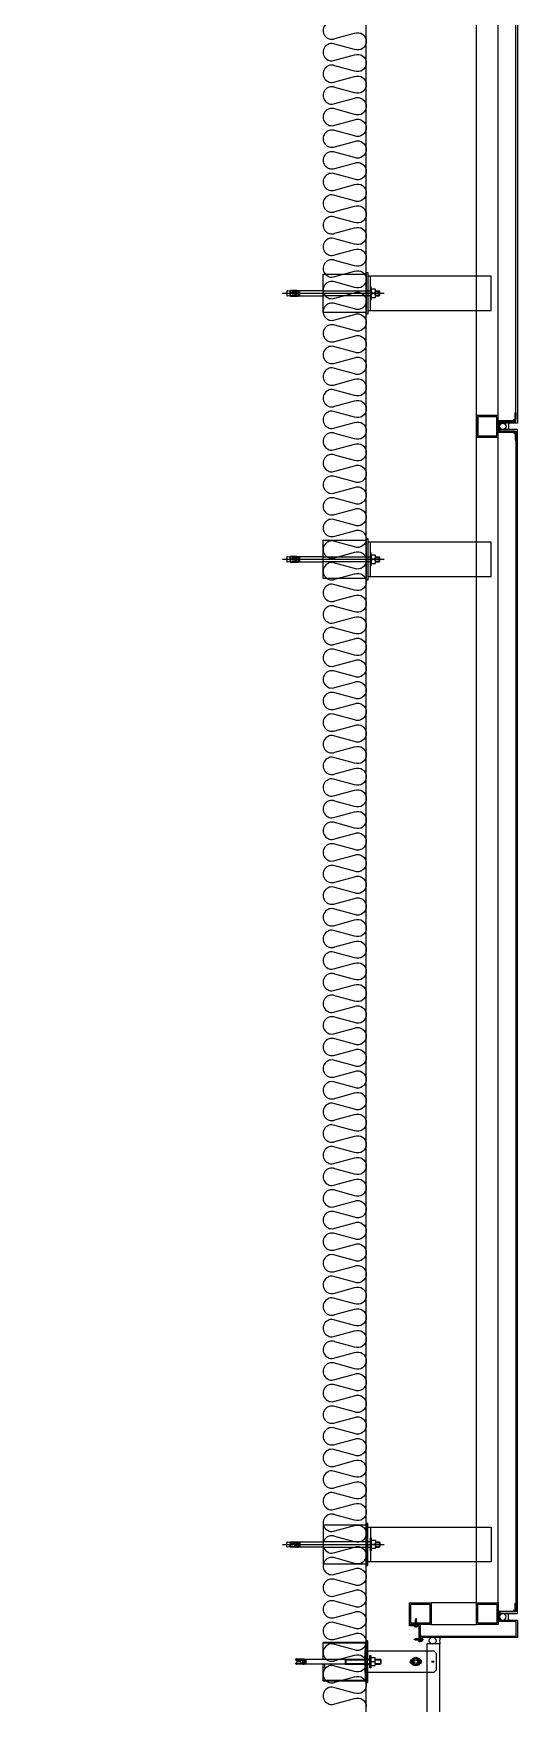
# Model space of a CAD drawing. Header units: millimetres. Extents: x 19868 to 801382, y -4805 to 85279.
# Drawn here: x 369118 to 370238, y 35376 to 39237 of the extents above; entities that cross this region are included whole.
import ezdxf

# ---------------------------------------------------------------- set-up
doc = ezdxf.new("R2010")
doc.units = ezdxf.units.MM
doc.header["$LTSCALE"] = 250
doc.linetypes.add('CENTER', pattern=[50.8, 31.75, -6.35, 6.35, -6.35])
doc.linetypes.add('HIDDEN2', pattern=[4.7625, 3.175, -1.5875])
for name, color, linetype in [('0-Sheet', 7, 'Continuous'), ('4-Pipe', 4, 'Continuous'), ('A-ETC-8', 8, 'Continuous'), ('A-FIN', 6, 'Continuous'), ('A-FIN(EX)', 6, 'Continuous'), ('ANG', 8, 'Continuous'), ('EXTRUSION', 7, 'Continuous'), ('ISL', 251, 'Continuous'), ('S-TEEL', 4, 'Continuous'), ('SCREW', 1, 'Continuous'), ('SEALANT', 252, 'Continuous')]:
    doc.layers.add(name, color=color, linetype=linetype)

# ---------------------------------------------------------------- blocks, each defined once
blk = doc.blocks.new('A$C632c858f')
at = {"layer": 'A-ETC-8'}
blk.add_arc((-2.8, 0), 24, 341.8248, 18.1752, dxfattribs=at)
blk.add_ellipse((34, 0), major_axis=(7.59, 0), ratio=0.987937, dxfattribs=at)
blk = doc.blocks.new('A$Cae507117')
at = {"layer": 'A-ETC-8'}
for points in [[(-50, 0), (-50, -50), (0, -50), (0, 0)], [(-46.8, -3.2), (-46.8, -46.8), (-3.2, -46.8), (-3.2, -3.2)]]:
    blk.add_lwpolyline(points, close=True, dxfattribs=at)
blk = doc.blocks.new('너트 M12')
for p, q in [((-9, 0), (9, 0)), ((-9.5, -9), (-9.5, -0.5)), ((9, -9.5), (-9, -9.5)), ((0, -8.3), (0, -1.2)), ((9.5, -0.5), (9.5, -9))]:
    blk.add_line(p, q)
for centre, start, end in [((-9, -0.5), 90, 180), ((-9, -9), 180, 270), ((9, -0.5), 0, 90), ((9, -9), 270, 0)]:
    blk.add_arc(centre, 0.5, start, end)
at = {"extrusion": (0, 0, -1)}
for centre, major_axis, ratio, start_param, end_param in [((-4.8, -0.9), (-4.75, 0.31), 0.185359, -0.024388, 3.141593), ((4.8, -0.9), (4.75, 0.31), 0.185108, 3.141593, 6.30754), ((-4.8, -8.6), (4.75, 0.31), 0.187111, 0, 3.166211), ((4.8, -8.6), (-4.75, 0.31), 0.185991, 3.117121, 6.283185)]:
    blk.add_ellipse(centre, major_axis=major_axis, ratio=ratio, start_param=start_param, end_param=end_param, dxfattribs=at)
blk = doc.blocks.new('A$C5ebcaad0')
at = {"layer": 'A-ETC-8'}
for p, q in [((-449, -225), (-214, -225)), ((-439, -220.5), (-439, -229.5)), ((-437, -219), (-437.5, -219)), ((-437.5, -231), (-437, -231)), ((-426, -220.5), (-437, -219)), ((-437, -231), (-426, -229.5)), ((-431.6, -219.7), (-431.6, -221.5)), ((-431.6, -228.5), (-431.6, -230.2)), ((-431.1, -222.3), (-429.3, -223.5)), ((-431.1, -227.7), (-429.3, -226.5)), ((-415.6, -218.7), (-430.6, -218.7)), ((-430.6, -231.2), (-415.6, -231.2)), ((-421.1, -224), (-427.7, -224)), ((-421.1, -226), (-427.7, -226)), ((-426, -220.5), (-412, -220.5)), ((-426, -229.5), (-412, -229.5)), ((-420.6, -223.5), (-420.6, -223)), ((-420.6, -227), (-420.6, -226.5)), ((-416.6, -227), (-416.6, -223)), ((-415.6, -218.7), (-412.6, -218.7)), ((-415.6, -231.2), (-412.6, -231.2)), ((-412.6, -218.7), (-412.6, -231.2)), ((-412, -231), (-412, -219)), ((-409, -219), (-412, -219)), ((-412, -231), (-409, -231)), ((-409, -231), (-409, -219)), ((-355, -219), (-409, -219)), ((-409, -231), (-355, -231)), ((-355, -219), (-245.5, -219)), ((-245.5, -231), (-355, -231)), ((-234.2, -229.5), (-224, -229.5)), ((-234, -219), (-225.5, -219)), ((-234, -220.5), (-224, -220.5)), ((-234, -231), (-225.5, -231)), ((-225.5, -231), (-225.5, -219)), ((-224, -220.5), (-225.5, -219)), ((-224, -229.5), (-225.5, -231)), ((-224, -229.5), (-224, -220.5))]:
    blk.add_line(p, q, dxfattribs=at)
for points in [[(-255, -180.5), (-255, -269.5), (-355, -269.5), (-355, -180.5)], [(33.5, -185), (-251.5, -185), (-251.5, -265), (33.5, -265)], [(-251.5, -265), (-245.5, -265), (-245.5, -185), (-251.5, -185)], [(-245.5, -210), (-245.5, -240), (-243.5, -240), (-243.5, -210)]]:
    blk.add_lwpolyline(points, close=True, dxfattribs=at)
blk.add_lwpolyline([(-251.5, -177.5), (-251.5, -272.5, -0.414214), (-252.5, -273.5), (-255, -273.5), (-255, -176.5), (-252.5, -176.5, -0.414214)], format="xyb", close=True, dxfattribs=at)
for centre, radius, start, end in [((-437.5, -220.5), 1.5, 90, 180), ((-437.5, -229.5), 1.5, 180, 270), ((-430.6, -219.7), 1, 90, 180), ((-430.6, -221.5), 1, 180, 236.3099), ((-430.6, -228.5), 1, 123.6901, 180), ((-430.6, -230.2), 1, 180, 270), ((-427.7, -221), 3, 236.3099, 270), ((-427.7, -229), 3, 90, 123.6901), ((-421.1, -223.5), 0.5, 270, 0), ((-421.1, -226.5), 0.5, 0, 90), ((-418.6, -223), 2, 90, 180), ((-418.6, -227), 2, 180, 270), ((-418.6, -223), 2, 0, 90), ((-418.6, -227), 2, 270, 0)]:
    blk.add_arc(centre, radius, start, end, dxfattribs=at)
at = {"layer": 'A-ETC-8', "xscale": -1, "rotation": 90}
blk.add_blockref('너트 M12', (-243.5, -225), dxfattribs=at)
blk = doc.blocks.new('A$C141843b3')
at = {"color": 9, "linetype": 'Continuous', "lineweight": 25}
for p, q in [((-140, -5.5, 0), (-240, -5.5)), ((-240, -44), (-240, -5.5)), ((-140, -7.5, 0), (-240, -7.5)), ((-140, -1.5, 0), (-137.5, -1.5, 0)), ((-140, -7.5, 0), (-140, -1.5, 0)), ((-138, -3.5, 0), (-140, -3.5, 0)), ((-138, -3.5, 0), (-138, -43, 0)), ((-136.5, -43, 0), (-136.5, -2.5, 0)), ((-240, -94.5), (-240, -56)), ((-240, -63.2), (-237, -63.2)), ((-237, -56), (-237, -63.2)), ((-136.5, -43, 0), (-142, -43, 0)), ((-142, -57, 0), (-136.5, -57, 0)), ((-138, -96.5, 0), (-138, -57, 0)), ((-136.5, -97.5, 0), (-136.5, -57, 0)), ((-240, -92.5), (-140, -92.5, 0)), ((-240, -94.5), (-140, -94.5, 0)), ((-140, -98.5, 0), (-140, -92.5, 0)), ((-140, -96.5, 0), (-138, -96.5, 0)), ((-137.5, -98.5, 0), (-140, -98.5, 0))]:
    blk.add_line(p, q, dxfattribs=at)
at = {"color": 9, "ltscale": 0.5}
for p, q in [((-142, -43, 0), (-142, -7.5, 0)), ((-131.5, -64.3, 0), (-131.5, -35.8, 0)), ((-131.5, -35.8, 0), (-129.5, -35.8, 0)), ((-129.5, -35.8, 0), (-129.5, -64.3, 0)), ((-188.8, -44, 0), (-131.5, -44, 0)), ((-188.8, -44, 0), (-187.3, -45.5, 0)), ((-188.8, -44, 0), (-188.8, -56, 0)), ((-188.8, -45.5, 0), (-131.5, -45.5, 0)), ((-188.8, -54.5, 0), (-131.5, -54.5, 0)), ((-188.8, -56, 0), (-187.3, -54.5, 0)), ((-188.8, -56, 0), (-131.5, -56, 0)), ((-187.3, -45.5, 0), (-187.3, -54.5, 0)), ((-142, -92.5, 0), (-142, -57, 0)), ((-129.5, -64.3, 0), (-131.5, -64.3, 0)), ((-129.5, -59, 0), (-129.5, -41, 0)), ((-129.5, -44, 0), (-129.5, -44, 0)), ((-129.5, -45.5, 0), (-129.4, -45.5, 0)), ((-129.5, -54.5, 0), (-129.4, -54.5, 0)), ((-129.5, -56, 0), (-129.5, -56, 0)), ((-129, -40.5, 0), (-120.5, -40.5, 0)), ((-120.5, -59.5, 0), (-129, -59.5, 0)), ((-128.3, -50, 0), (-121.2, -50, 0)), ((-120.1, -45.5, 0), (-106, -45.5, 0)), ((-120.1, -54.5, 0), (-106, -54.5, 0)), ((-120, -41, 0), (-120, -59, 0)), ((-120, -44, 0), (-107.5, -44, 0)), ((-120, -56, 0), (-107.5, -56, 0)), ((-107.5, -44, 0), (-107.5, -56, 0)), ((-106, -45.5, 0), (-107.5, -44, 0)), ((-106, -54.5, 0), (-107.5, -56, 0)), ((-106, -45.5, 0), (-106, -54.5, 0))]:
    blk.add_line(p, q, dxfattribs=at)
at = {"color": 9}
for p, q in [((-302.6, -46.2), (-302.6, -44.5)), ((-302.6, -44.7), (-297, -45.5)), ((-302.6, -55), (-302.6, -53.3)), ((-297, -54.5), (-302.5, -55.3)), ((-302.1, -47), (-300.3, -48.2)), ((-302.1, -52.5), (-300.3, -51.3)), ((-301.6, -43.5), (-286.6, -43.5)), ((-286.6, -56), (-301.6, -56)), ((-292.1, -48.8), (-298.7, -48.8)), ((-292.1, -50.8), (-298.7, -50.8)), ((-297, -45.5), (-283, -45.5)), ((-297, -54.5), (-283, -54.5)), ((-291.6, -47.8), (-291.6, -48.3)), ((-291.6, -51.2), (-291.6, -51.8)), ((-289.6, -45.8), (-289.6, -45.8)), ((-289.6, -53.8), (-289.6, -53.8)), ((-287.6, -47.8), (-287.6, -51.8)), ((-286.6, -43.5), (-283.6, -43.5)), ((-286.6, -56), (-283.6, -56)), ((-283.6, -56), (-283.6, -43.5)), ((-283, -44), (-283, -56)), ((-283, -44), (-280, -44)), ((-280, -56), (-283, -56)), ((-280, -44), (-280, -56)), ((-280, -44), (-188.8, -44, 0)), ((-188.8, -56, 0), (-280, -56))]:
    blk.add_line(p, q, dxfattribs=at)
at = {"color": 9, "linetype": 'Continuous', "lineweight": 25}
for centre, start, end in [((-137.5, -2.5, 0), 0, 90), ((-137.5, -97.5, 0), 270, 0)]:
    blk.add_arc(centre, 1, start, end, dxfattribs=at)
at = {"color": 9}
for centre, radius, start, end in [((-301.6, -44.5), 1, 90, 180), ((-301.6, -46.2), 1, 180, 236.3099), ((-301.6, -53.3), 1, 123.6901, 180), ((-301.6, -55), 1, 180, 270), ((-298.7, -45.8), 3, 236.3099, 270), ((-298.7, -53.8), 3, 90, 123.6901), ((-292.1, -48.3), 0.5, 270, 0), ((-292.1, -51.2), 0.5, 0, 90), ((-289.6, -47.8), 2, 90, 180), ((-289.6, -51.8), 2, 180, 270), ((-289.6, -47.8), 2, 0, 90), ((-289.6, -51.8), 2, 270, 0)]:
    blk.add_arc(centre, radius, start, end, dxfattribs=at)
at = {"color": 9, "ltscale": 0.5}
for centre, start, end in [((-129, -41, 0), 90, 180), ((-129, -59, 0), 180, 270), ((-120.5, -41, 0), 0, 90), ((-120.5, -59, 0), 270, 0)]:
    blk.add_arc(centre, 0.5, start, end, dxfattribs=at)
at = {"color": 9, "ltscale": 0.5, "extrusion": (0, 0, -1)}
for centre, major_axis, ratio, start_param, end_param in [((-128.6, -45.2, 0), (0.31, -4.75), 0.187111, 0, 3.166211), ((-128.6, -54.7, 0), (0.31, 4.75), 0.185991, 3.117121, 6.283185), ((-120.9, -45.2, 0), (0.31, 4.75), 0.185359, -0.024388, 3.141593), ((-120.9, -54.7, 0), (0.31, -4.75), 0.185108, 3.141593, 6.30754)]:
    blk.add_ellipse(centre, major_axis=major_axis, ratio=ratio, start_param=start_param, end_param=end_param, dxfattribs=at)
at = {"layer": 'ANG'}
for p, q in [((-29.3, -43.5, 0), (-33, -50, 0)), ((-33, -50, 0), (-29.3, -56.5, 0)), ((-21.7, -43.5, 0), (-29.3, -43.5, 0)), ((-29.3, -56.5, 0), (-21.7, -56.5, 0)), ((-18, -50, 0), (-21.7, -43.5, 0)), ((-21.7, -56.5, 0), (-18, -50, 0))]:
    blk.add_line(p, q, dxfattribs=at)
at = {"layer": 'ANG', "elevation": 0}
blk.add_lwpolyline([(-142.5, -25), (16.5, -25), (21.5, -30), (21.5, -70), (16.5, -75), (-142.5, -75), (-142.5, -25)], dxfattribs=at)
for points in [[(-142.5, -25), (-142.5, -75), (-137.5, -75), (-137.5, -25)], [(-25.5, -50), (-25.5, -50), (-25.5, -50), (-25.5, -50), (-25.5, -50), (-25.5, -50)]]:
    blk.add_lwpolyline(points, close=True, dxfattribs=at)
at = {"layer": 'ANG'}
for centre, radius in [((-25.5, -50, 0), 10), ((-25.5, -50, 0), 7.5), ((-25.5, -50, 0), 4), ((14, -50, 0), 2)]:
    blk.add_circle(centre, radius, dxfattribs=at)
for centre, start, end in [((-34.9, -50, 0), 86.4468, 273.5532), ((-16.1, -50, 0), 266.4468, 93.5532)]:
    blk.add_arc(centre, 4, start, end, dxfattribs=at)
blk = doc.blocks.new('PH-4-16')
at = {"layer": 'SCREW'}
for p, q in [((-1.5, 0), (-1.5, -1)), ((1.5, 0), (1.5, -1.6)), ((0.1, -0.9), (-2, -1.2)), ((-2, -1.2), (-1.5, -1)), ((0.1, -1), (-2, -1.3)), ((-2, -1.3), (-1.5, -1.5)), ((2, -1.8), (-2, -2.4)), ((-2, -2.4), (-1.5, -2.2)), ((-2, -2.5), (-1.5, -2.7)), ((2, -3), (-2, -3.7)), ((-2, -3.6), (-1.5, -3.5)), ((-2, -3.8), (-1.5, -4)), ((2, -4.3), (-2, -4.9)), ((-2, -4.9), (-1.5, -4.7)), ((-2, -5), (-1.5, -5.2)), ((2, -5.5), (-2, -6.2)), ((-2, -6.1), (-1.5, -5.9)), ((-2, -6.2), (-1.5, -6.4)), ((2, -6.7), (-2, -7.4)), ((-2, -7.4), (-1.5, -7.2)), ((-2, -7.5), (-1.5, -7.7)), ((2, -8), (-2, -8.6)), ((-2, -8.6), (-1.5, -8.4)), ((-2, -8.7), (-1.5, -8.9)), ((2, -9.2), (-2, -9.9)), ((-2, -9.9), (-1.5, -9.7)), ((-2, -10), (-1.5, -10.2)), ((2, -10.5), (-2, -11.1)), ((-2, -11.1), (-1.5, -10.9)), ((-2, -11.2), (-1.5, -11.4)), ((2, -1.9), (-2, -2.5)), ((2, -3.1), (-2, -3.8)), ((2, -4.4), (-2, -5)), ((2, -5.6), (-2, -6.3)), ((2, -6.9), (-2, -7.5)), ((2, -8.1), (-2, -8.7)), ((2, -9.3), (-2, -10)), ((2, -10.6), (-2, -11.2)), ((0.1, -0.9), (-1.5, -1)), ((0.1, -1), (-1.5, -1.5)), ((-1.5, -1.5), (-1.5, -2.2)), ((1.5, -1.6), (-1.5, -2.2)), ((1.5, -2.1), (-1.5, -2.7)), ((-1.5, -2.7), (-1.5, -3.5)), ((1.5, -2.8), (-1.5, -3.5)), ((1.5, -3.3), (-1.5, -4)), ((1.5, -4.1), (-1.5, -4.7)), ((1.5, -4.6), (-1.5, -5.2)), ((-1.5, -5.2), (-1.5, -5.9)), ((1.5, -5.3), (-1.5, -5.9)), ((1.5, -5.8), (-1.5, -6.4)), ((-1.5, -6.4), (-1.5, -7.2)), ((1.5, -6.5), (-1.5, -7.2)), ((1.5, -7.1), (-1.5, -7.7)), ((-1.5, -7.7), (-1.5, -8.4)), ((1.5, -7.8), (-1.5, -8.4)), ((1.5, -8.3), (-1.5, -8.9)), ((-1.5, -8.9), (-1.5, -9.7)), ((1.5, -9), (-1.5, -9.7)), ((1.5, -9.5), (-1.5, -10.2)), ((-1.5, -10.2), (-1.5, -10.9)), ((1.5, -10.3), (-1.5, -10.9)), ((1.5, -10.8), (-1.5, -11.4)), ((-1.5, -11.4), (-1.5, -14.5)), ((-1.5, -14.5), (-1.1, -14.5)), ((0, -16), (-1.5, -14.5)), ((-1.1, -12.6), (-1.1, -14.5)), ((-1.1, -14.5), (0, -16)), ((0, -16), (1.5, -14.5)), ((1.5, -14.5), (0.4, -12.2)), ((1.5, -1.6), (2, -1.8)), ((2, -1.9), (1.5, -2.1)), ((1.5, -2.1), (1.5, -2.8)), ((2, -3), (1.5, -2.8)), ((2, -3.1), (1.5, -3.3)), ((1.5, -3.3), (1.5, -4.1)), ((2, -4.3), (1.5, -4.1)), ((2, -4.4), (1.5, -4.6)), ((1.5, -4.6), (1.5, -5.3)), ((2, -5.5), (1.5, -5.3)), ((2, -5.6), (1.5, -5.8)), ((1.5, -5.8), (1.5, -6.5)), ((2, -6.7), (1.5, -6.5)), ((2, -6.9), (1.5, -7.1)), ((1.5, -7.1), (1.5, -7.8)), ((2, -8), (1.5, -7.8)), ((2, -8.1), (1.5, -8.3)), ((1.5, -8.3), (1.5, -9)), ((2, -9.2), (1.5, -9)), ((2, -9.3), (1.5, -9.5)), ((1.5, -9.5), (1.5, -10.3)), ((2, -10.5), (1.5, -10.3)), ((2, -10.6), (1.5, -10.8)), ((1.5, -10.8), (1.5, -14.5))]:
    blk.add_line(p, q, dxfattribs=at)
at = {"layer": 'SCREW', "color": 1, "linetype": 'CENTER'}
blk.add_line((0, 4), (0, -17.7), dxfattribs=at)
at = {"layer": 'SCREW', "linetype": 'HIDDEN2'}
blk.add_line((-1.5, -4), (-1.5, -4.7), dxfattribs=at)
at = {"layer": 'SCREW'}
blk.add_lwpolyline([(3.5, 1), (3.5, 0), (-3.5, 0), (-3.5, 1, -0.336479), (-2.5, 2.2, -0.138717), (2.5, 2.2, -0.336479)], format="xyb", close=True, dxfattribs=at)
blk.add_lwpolyline([(-2.5, 2.2), (-2.3, 2), (-2.1, 1.9), (-1.8, 1.9), (-1.5, 2), (-1.3, 2), (-1, 2.1), (-0.8, 2.1), (-0.7, 2.1), (-0.6, 2.1), (-0.5, 2), (-0.5, 1.8), (-0.5, 1.6), (-0.5, 1.4), (-0.5, 1.2), (-0.5, 1), (-0.5, 0.8), (-0.4, 0.7), (-0.3, 0.6), (-0.1, 0.6), (0, 0.5), (0.1, 0.6), (0.3, 0.6), (0.4, 0.7), (0.5, 0.8), (0.5, 1), (0.5, 1.2), (0.5, 1.4), (0.5, 1.6), (0.5, 1.8), (0.5, 2), (0.6, 2.1), (0.7, 2.1), (0.8, 2.1), (1, 2.1), (1.3, 2), (1.5, 2), (1.8, 1.9), (2.1, 1.9), (2.3, 2), (2.5, 2.2)], dxfattribs=at)
for centre, radius, start, end in [((-1.9, -1.2), 0.0931, 139.8661, 209.9246), ((-1.9, -2.5), 0.0931, 139.8661, 209.9246), ((-1.9, -3.7), 0.0931, 139.8661, 209.9246), ((-1.9, -4.9), 0.0931, 139.8661, 209.9246), ((-1.9, -6.2), 0.0931, 139.8661, 209.9246), ((-1.9, -7.4), 0.0931, 139.8661, 209.9246), ((-1.9, -8.7), 0.0931, 139.8661, 209.9246), ((-1.9, -9.9), 0.0931, 139.8661, 209.9246), ((-1.9, -11.2), 0.0931, 139.8661, 209.9246), ((-0.3, -12.6), 0.815, 27.365, 180), ((0, -0.9), 0.0605, 310.7271, 69.3149), ((1.9, -1.8), 0.0931, 319.8661, 29.9246), ((1.9, -3.1), 0.0931, 319.8661, 29.9246), ((1.9, -4.3), 0.0931, 319.8661, 29.9246), ((1.9, -5.6), 0.0931, 319.8661, 29.9246), ((1.9, -6.8), 0.0931, 319.8661, 29.9246), ((1.9, -8), 0.0931, 319.8661, 29.9246), ((1.9, -9.3), 0.0931, 319.8661, 29.9246), ((1.9, -10.5), 0.0931, 319.8661, 29.9246)]:
    blk.add_arc(centre, radius, start, end, dxfattribs=at)

msp = doc.modelspace()

# ---------------------------------------------------------------- linework, layer by layer
at = {"layer": '0-Sheet'}
msp.add_lwpolyline([(370016.2, 35531.9), (370235.2, 35531.9), (370235.2, 35565.9), (370193.2, 35565.9), (370193.2, 35575.9), (370196.2, 35575.9), (370196.2, 35575.9), (370196.2, 35568.9), (370238.2, 35568.9), (370238.2, 35528.9), (370016.2, 35528.9)], dxfattribs=at)
msp.add_lwpolyline([(370016.2, 35531.9, 0.414214), (370013.2, 35528.9), (370013.2, 35519.9), (370016.2, 35519.9), (370016.2, 35528.9)], format="xyb", dxfattribs=at)
at = {"layer": '4-Pipe'}
msp.add_lwpolyline([(370013.2, 35558.9), (370013.2, 35518.9), (370010.2, 35518.9), (370010.2, 35555.9), (369988.2, 35555.9), (369988.2, 35558.9)], close=True, dxfattribs=at)
at = {"layer": 'A-ETC-8'}
for p, q in [((370143.2, 35608.9, 0), (370143.2, 41128.9)), ((370193.2, 35608.9, 0), (370193.2, 41128.9)), ((370143.2, 35608.9), (370038.2, 35608.9)), ((370038.2, 35558.9), (370143.2, 35558.9))]:
    msp.add_line(p, q, dxfattribs=at)
at = {"layer": 'A-ETC-8', "elevation": 0}
for points in [[(370230.2, 38340.4), (370195.2, 38340.4), (370195.2, 38329.4), (370193.2, 38329.4), (370193.2, 38342.4), (370228.6, 38342.4, -0.226541), (370232.2, 38346.1), (370232.2, 38360.8), (370234.2, 38360.8), (370234.2, 38344.4, 0.414214)], [(370230.2, 38317.4), (370195.2, 38317.4), (370195.2, 38328.4), (370193.2, 38328.4), (370193.2, 38315.4), (370228.6, 38315.4, 0.226541), (370232.2, 38311.8), (370232.2, 38297.1), (370234.2, 38297.1), (370234.2, 38313.4, -0.414214)]]:
    msp.add_lwpolyline(points, format="xyb", close=True, dxfattribs=at)
at = {"layer": 'A-ETC-8'}
msp.add_lwpolyline([(370230.2, 35587.9), (370195.2, 35587.9), (370195.2, 35576.9), (370193.2, 35576.9), (370193.2, 35589.9), (370228.6, 35589.9, -0.226541), (370232.2, 35593.6), (370232.2, 35608.3), (370234.2, 35608.3), (370234.2, 35591.9, 0.414214)], format="xyb", close=True, dxfattribs=at)
at = {"layer": 'A-FIN', "elevation": 0}
msp.add_lwpolyline([(370197.2, 41099.9), (370197.2, 41103.9), (370238.2, 41103.9), (370238.2, 38336.4), (370197.2, 38336.4), (370197.2, 38340.4), (370234.2, 38340.4), (370234.2, 41099.9), (370197.2, 41099.9)], close=True, dxfattribs=at)
at = {"layer": 'A-FIN'}
msp.add_lwpolyline([(370197.2, 35587.9), (370197.2, 35583.9), (370238.2, 35583.9), (370238.2, 38321.4), (370197.2, 38321.4), (370197.2, 38317.4), (370234.2, 38317.4), (370234.2, 35587.9), (370197.2, 35587.9)], close=True, dxfattribs=at)
at = {"layer": 'A-FIN(EX)'}
msp.add_lwpolyline([(370028.2, 35513.9), (370028.2, 35231.9), (370058.2, 35231.9), (370058.2, 35513.9)], close=True, dxfattribs=at)
at = {"layer": 'ISL'}
msp.add_lwpolyline([(369118.2, 34508.9), (369118.2, 33808.9), (369888.2, 33808.9), (369888.2, 44428.9)], dxfattribs=at)
msp.add_lwpolyline([(369815.3, 39262.6, 1.449198), (369815.3, 39225.2), (369861.1, 39237.6, -0.524856), (369888.2, 39218.9, -0.524856), (369861.1, 39200.2), (369815.3, 39212.6, 1.449198), (369815.3, 39175.2), (369861.1, 39187.6, -0.524856), (369888.2, 39168.9, -0.524856), (369861.1, 39150.2), (369815.3, 39162.6, 1.449198), (369815.3, 39125.2), (369861.1, 39137.6, -0.524856), (369888.2, 39118.9, -0.524856), (369861.1, 39100.2), (369815.3, 39112.6, 1.449198), (369815.3, 39075.2), (369861.1, 39087.6, -0.524856), (369888.2, 39068.9, -0.524856), (369861.1, 39050.2), (369815.3, 39062.6, 1.449198), (369815.3, 39025.2), (369861.1, 39037.6, -0.524856), (369888.2, 39018.9, -0.524856), (369861.1, 39000.2), (369815.3, 39012.6, 1.449198), (369815.3, 38975.2), (369861.1, 38987.6, -0.524856), (369888.2, 38968.9, -0.524856), (369861.1, 38950.2), (369815.3, 38962.6, 1.449198), (369815.3, 38925.2), (369861.1, 38937.6, -0.524856), (369888.2, 38918.9, -0.524856), (369861.1, 38900.2), (369815.3, 38912.6, 1.449198), (369815.3, 38875.2), (369861.1, 38887.6, -0.524856), (369888.2, 38868.9, -0.524856), (369861.1, 38850.2), (369815.3, 38862.6, 1.449198), (369815.3, 38825.2), (369861.1, 38837.6, -0.524856), (369888.2, 38818.9, -0.524856), (369861.1, 38800.2), (369815.3, 38812.6, 1.449198), (369815.3, 38775.2), (369861.1, 38787.6, -0.524856), (369888.2, 38768.9, -0.524856), (369861.1, 38750.2), (369815.3, 38762.6, 1.449198), (369815.3, 38725.2), (369861.1, 38737.6, -0.524856), (369888.2, 38718.9, -0.524856), (369861.1, 38700.2), (369815.3, 38712.6, 1.449198), (369815.3, 38675.2), (369861.1, 38687.6, -0.524856), (369888.2, 38668.9, -0.524856), (369861.1, 38650.2), (369815.3, 38662.6, 1.449198), (369815.3, 38625.2), (369861.1, 38637.6, -0.524856), (369888.2, 38618.9, -0.524856), (369861.1, 38600.2), (369815.3, 38612.6, 1.449198), (369815.3, 38575.2), (369861.1, 38587.6, -0.524856), (369888.2, 38568.9, -0.524856), (369861.1, 38550.2), (369815.3, 38562.6, 1.449198), (369815.3, 38525.2), (369861.1, 38537.6, -0.524856), (369888.2, 38518.9, -0.524856), (369861.1, 38500.2), (369815.3, 38512.6, 1.449198), (369815.3, 38475.2), (369861.1, 38487.6, -0.524856), (369888.2, 38468.9, -0.524856), (369861.1, 38450.2), (369815.3, 38462.6, 1.449198), (369815.3, 38425.2), (369861.1, 38437.6, -0.524856), (369888.2, 38418.9, -0.524856), (369861.1, 38400.2), (369815.3, 38412.6, 1.449198), (369815.3, 38375.2), (369861.1, 38387.6, -0.524856), (369888.2, 38368.9, -0.524856), (369861.1, 38350.2), (369815.3, 38362.6, 1.449198), (369815.3, 38325.2), (369861.1, 38337.6, -0.524856), (369888.2, 38318.9, -0.524856), (369861.1, 38300.2), (369815.3, 38312.6, 1.449198), (369815.3, 38275.2), (369861.1, 38287.6, -0.524856), (369888.2, 38268.9, -0.524856), (369861.1, 38250.2), (369815.3, 38262.6, 1.449198), (369815.3, 38225.2), (369861.1, 38237.6, -0.524856), (369888.2, 38218.9, -0.524856), (369861.1, 38200.2), (369815.3, 38212.6, 1.449198), (369815.3, 38175.2), (369861.1, 38187.6, -0.524856), (369888.2, 38168.9, -0.524856), (369861.1, 38150.2), (369815.3, 38162.6, 1.449198), (369815.3, 38125.2), (369861.1, 38137.6, -0.524856), (369888.2, 38118.9, -0.524856), (369861.1, 38100.2), (369815.3, 38112.6, 1.449198), (369815.3, 38075.2), (369861.1, 38087.6, -0.524856), (369888.2, 38068.9, -0.524856), (369861.1, 38050.2), (369815.3, 38062.6, 1.449198), (369815.3, 38025.2), (369861.1, 38037.6, -0.524856), (369888.2, 38018.9, -0.524856), (369861.1, 38000.2), (369815.3, 38012.6, 1.449198), (369815.3, 37975.2), (369861.1, 37987.6, -0.524856), (369888.2, 37968.9, -0.524856), (369861.1, 37950.2), (369815.3, 37962.6, 1.449198), (369815.3, 37925.2), (369861.1, 37937.6, -0.524856), (369888.2, 37918.9, -0.524856), (369861.1, 37900.2), (369815.3, 37912.6, 1.449198), (369815.3, 37875.2), (369861.1, 37887.6, -0.524856), (369888.2, 37868.9, -0.524856), (369861.1, 37850.2), (369815.3, 37862.6, 0.524933), (369788.2, 37843.9, 0.524933), (369815.3, 37825.2), (369861.1, 37837.6, -0.524856), (369888.2, 37818.9, -0.524856), (369861.1, 37800.2), (369815.3, 37812.6, 1.449198), (369815.3, 37775.2), (369861.1, 37787.6, -0.524856), (369888.2, 37768.9, -0.524856), (369861.1, 37750.2), (369815.3, 37762.6, 1.449198), (369815.3, 37725.2), (369861.1, 37737.6, -0.524856), (369888.2, 37718.9, -0.524856), (369861.1, 37700.2), (369815.3, 37712.6, 1.449198), (369815.3, 37675.2), (369861.1, 37687.6, -0.524856), (369888.2, 37668.9, -0.524856), (369861.1, 37650.2), (369815.3, 37662.6, 1.449198), (369815.3, 37625.2), (369861.1, 37637.6, -0.524856), (369888.2, 37618.9, -0.524856), (369861.1, 37600.2), (369815.3, 37612.6, 1.449198), (369815.3, 37575.2), (369861.1, 37587.6, -0.524856), (369888.2, 37568.9, -0.524856), (369861.1, 37550.2), (369815.3, 37562.6, 1.449198), (369815.3, 37525.2), (369861.1, 37537.6, -0.524856), (369888.2, 37518.9, -0.524856), (369861.1, 37500.2), (369815.3, 37512.6, 1.449198), (369815.3, 37475.2), (369861.1, 37487.6, -0.524856), (369888.2, 37468.9, -0.524856), (369861.1, 37450.2), (369815.3, 37462.6, 1.449198), (369815.3, 37425.2), (369861.1, 37437.6, -0.524856), (369888.2, 37418.9, -0.524856), (369861.1, 37400.2), (369815.3, 37412.6, 1.449198), (369815.3, 37375.2), (369861.1, 37387.6, -0.524856), (369888.2, 37368.9, -0.524856), (369861.1, 37350.2), (369815.3, 37362.6, 1.449198), (369815.3, 37325.2), (369861.1, 37337.6, -0.524856), (369888.2, 37318.9, -0.524856), (369861.1, 37300.2), (369815.3, 37312.6, 1.449198), (369815.3, 37275.2), (369861.1, 37287.6, -0.524856), (369888.2, 37268.9, -0.524856), (369861.1, 37250.2), (369815.3, 37262.6, 1.449198), (369815.3, 37225.2), (369861.1, 37237.6, -0.524856), (369888.2, 37218.9, -0.524856), (369861.1, 37200.2), (369815.3, 37212.6, 1.449198), (369815.3, 37175.2), (369861.1, 37187.6, -0.524856), (369888.2, 37168.9, -0.524856), (369861.1, 37150.2), (369815.3, 37162.6, 1.449198), (369815.3, 37125.2), (369861.1, 37137.6, -0.524856), (369888.2, 37118.9, -0.524856), (369861.1, 37100.2), (369815.3, 37112.6, 1.449198), (369815.3, 37075.2), (369861.1, 37087.6, -0.524856), (369888.2, 37068.9, -0.524856), (369861.1, 37050.2), (369815.3, 37062.6, 1.449198), (369815.3, 37025.2), (369861.1, 37037.6, -0.524856), (369888.2, 37018.9, -0.524856), (369861.1, 37000.2), (369815.3, 37012.6, 1.449198), (369815.3, 36975.2), (369861.1, 36987.6, -0.524856), (369888.2, 36968.9, -0.524856), (369861.1, 36950.2), (369815.3, 36962.6, 1.449198), (369815.3, 36925.2), (369861.1, 36937.6, -0.524856), (369888.2, 36918.9, -0.524856), (369861.1, 36900.2), (369815.3, 36912.6, 1.449198), (369815.3, 36875.2), (369861.1, 36887.6, -0.524856), (369888.2, 36868.9, -0.524856), (369861.1, 36850.2), (369815.3, 36862.6, 1.449198), (369815.3, 36825.2), (369861.1, 36837.6, -0.524856), (369888.2, 36818.9, -0.524856), (369861.1, 36800.2), (369815.3, 36812.6, 1.449198), (369815.3, 36775.2), (369861.1, 36787.6, -0.524856), (369888.2, 36768.9, -0.524856), (369861.1, 36750.2), (369815.3, 36762.6, 1.449198), (369815.3, 36725.2), (369861.1, 36737.6, -0.524856), (369888.2, 36718.9, -0.524856), (369861.1, 36700.2), (369815.3, 36712.6, 1.449198), (369815.3, 36675.2), (369861.1, 36687.6, -0.524856), (369888.2, 36668.9, -0.524856), (369861.1, 36650.2), (369815.3, 36662.6, 1.449198), (369815.3, 36625.2), (369861.1, 36637.6, -0.524856), (369888.2, 36618.9, -0.524856), (369861.1, 36600.2), (369815.3, 36612.6, 1.449198), (369815.3, 36575.2), (369861.1, 36587.6, -0.524856), (369888.2, 36568.9, -0.524856), (369861.1, 36550.2), (369815.3, 36562.6, 1.449198), (369815.3, 36525.2), (369861.1, 36537.6, -0.524856), (369888.2, 36518.9, -0.524856), (369861.1, 36500.2), (369815.3, 36512.6, 1.449198), (369815.3, 36475.2), (369861.1, 36487.6, -0.524856), (369888.2, 36468.9, -0.524856), (369861.1, 36450.2), (369815.3, 36462.6, 1.449198), (369815.3, 36425.2), (369861.1, 36437.6, -0.524856), (369888.2, 36418.9, -0.524856), (369861.1, 36400.2), (369815.3, 36412.6, 1.449198), (369815.3, 36375.2), (369861.1, 36387.6, -0.524856), (369888.2, 36368.9, -0.524856), (369861.1, 36350.2), (369815.3, 36362.6, 1.449198), (369815.3, 36325.2), (369861.1, 36337.6, -0.524856), (369888.2, 36318.9, -0.524856), (369861.1, 36300.2), (369815.3, 36312.6, 1.449198), (369815.3, 36275.2), (369861.1, 36287.6, -0.524856), (369888.2, 36268.9, -0.524856), (369861.1, 36250.2), (369815.3, 36262.6, 1.449198), (369815.3, 36225.2), (369861.1, 36237.6, -0.524856), (369888.2, 36218.9, -0.524856), (369861.1, 36200.2), (369815.3, 36212.6, 1.449198), (369815.3, 36175.2), (369861.1, 36187.6, -0.524856), (369888.2, 36168.9, -0.524856), (369861.1, 36150.2), (369815.3, 36162.6, 1.449198), (369815.3, 36125.2), (369861.1, 36137.6, -0.524856), (369888.2, 36118.9, -0.524856), (369861.1, 36100.2), (369815.3, 36112.6, 1.449198), (369815.3, 36075.2), (369861.1, 36087.6, -0.524856), (369888.2, 36068.9, -0.524856), (369861.1, 36050.2), (369815.3, 36062.6, 1.449198), (369815.3, 36025.2), (369861.1, 36037.6, -0.524856), (369888.2, 36018.9, -0.524856), (369861.1, 36000.2), (369815.3, 36012.6, 1.449198), (369815.3, 35975.2), (369861.1, 35987.6, -0.524856), (369888.2, 35968.9, -0.524856), (369861.1, 35950.2), (369815.3, 35962.6, 1.449198), (369815.3, 35925.2), (369861.1, 35937.6, -0.524856), (369888.2, 35918.9, -0.524856), (369861.1, 35900.2), (369815.3, 35912.6, 1.449198), (369815.3, 35875.2), (369861.1, 35887.6, -0.524856), (369888.2, 35868.9, -0.524856), (369861.1, 35850.2), (369815.3, 35862.6, 1.449198), (369815.3, 35825.2), (369861.1, 35837.6, -0.524856), (369888.2, 35818.9, -0.524856), (369861.1, 35800.2), (369815.3, 35812.6, 1.449198), (369815.3, 35775.2), (369861.1, 35787.6, -0.524856), (369888.2, 35768.9, -0.524856), (369861.1, 35750.2), (369815.3, 35762.6, 1.449198), (369815.3, 35725.2), (369861.1, 35737.6, -0.524856), (369888.2, 35718.9, -0.524856), (369861.1, 35700.2), (369815.3, 35712.6, 1.449198), (369815.3, 35675.2), (369861.1, 35687.6, -0.524856), (369888.2, 35668.9, -0.524856), (369861.1, 35650.2), (369815.3, 35662.6, 1.449198), (369815.3, 35625.2), (369861.1, 35637.6, -0.524856), (369888.2, 35618.9, -0.524856), (369861.1, 35600.2), (369815.3, 35612.6, 1.449198), (369815.3, 35575.2), (369861.1, 35587.6, -0.524856), (369888.2, 35568.9, -0.524856), (369861.1, 35550.2), (369815.3, 35562.6, 1.449198), (369815.3, 35525.2), (369861.1, 35537.6, -0.524856), (369888.2, 35518.9, -0.524856), (369861.1, 35500.2), (369815.3, 35512.6, 1.449198), (369815.3, 35475.2), (369861.1, 35487.6, -0.524856), (369888.2, 35468.9, -0.524856), (369861.1, 35450.2), (369815.3, 35462.6, 1.449198), (369815.3, 35425.2), (369861.1, 35437.6, -0.524856), (369888.2, 35418.9, -0.524856), (369861.1, 35400.2), (369815.3, 35412.6, 1.449198), (369815.3, 35375.2), (369861.1, 35387.6, -0.524856), (369888.2, 35368.9, -0.524856)], format="xyb", dxfattribs=at)
at = {"layer": 'SEALANT'}
msp.add_arc((370158.6, 35521.4), 100.7, 175.7294, 184.2706, dxfattribs=at)
at = {"layer": 'SEALANT', "extrusion": (0, 0, -1)}
msp.add_ellipse((370041.7, 35521.4), major_axis=(-8.53, 0), ratio=0.879432, dxfattribs=at)

# ---------------------------------------------------------------- block references
at = {"layer": 'A-ETC-8'}
for p in [(370143.2, 38861.4, 0), (370143.2, 38246.4, 0)]:
    msp.add_blockref('A$C5ebcaad0', p, dxfattribs=at)
at = {"layer": 'A-ETC-8', "rotation": 180}
for name, p in [('A$Cae507117', (370143.2, 38303.9, 0)), ('A$C632c858f', (370238.2, 38328.9, 0))]:
    msp.add_blockref(name, p, dxfattribs=at)
at = {"layer": 'A-ETC-8', "xscale": -1, "rotation": 180}
msp.add_blockref('A$C5ebcaad0', (370143.2, 35518.9), dxfattribs=at)
at = {"layer": 'A-ETC-8', "xscale": -1}
for name, p in [('A$Cae507117', (369988.2, 35608.9)), ('A$Cae507117', (370143.2, 35608.9)), ('A$C632c858f', (370238.2, 35576.4))]:
    msp.add_blockref(name, p, dxfattribs=at)
at = {"layer": 'EXTRUSION', "rotation": 180}
msp.add_blockref('PH-4-16', (370003.2, 35555.9), dxfattribs=at)
at = {"layer": 'EXTRUSION', "xscale": -1, "rotation": 270}
msp.add_blockref('PH-4-16', (370016.2, 35524.4), dxfattribs=at)
at = {"layer": 'S-TEEL'}
msp.add_blockref('A$C141843b3', (370028.2, 35522.9), dxfattribs=at)

doc.saveas('drawing.dxf')
